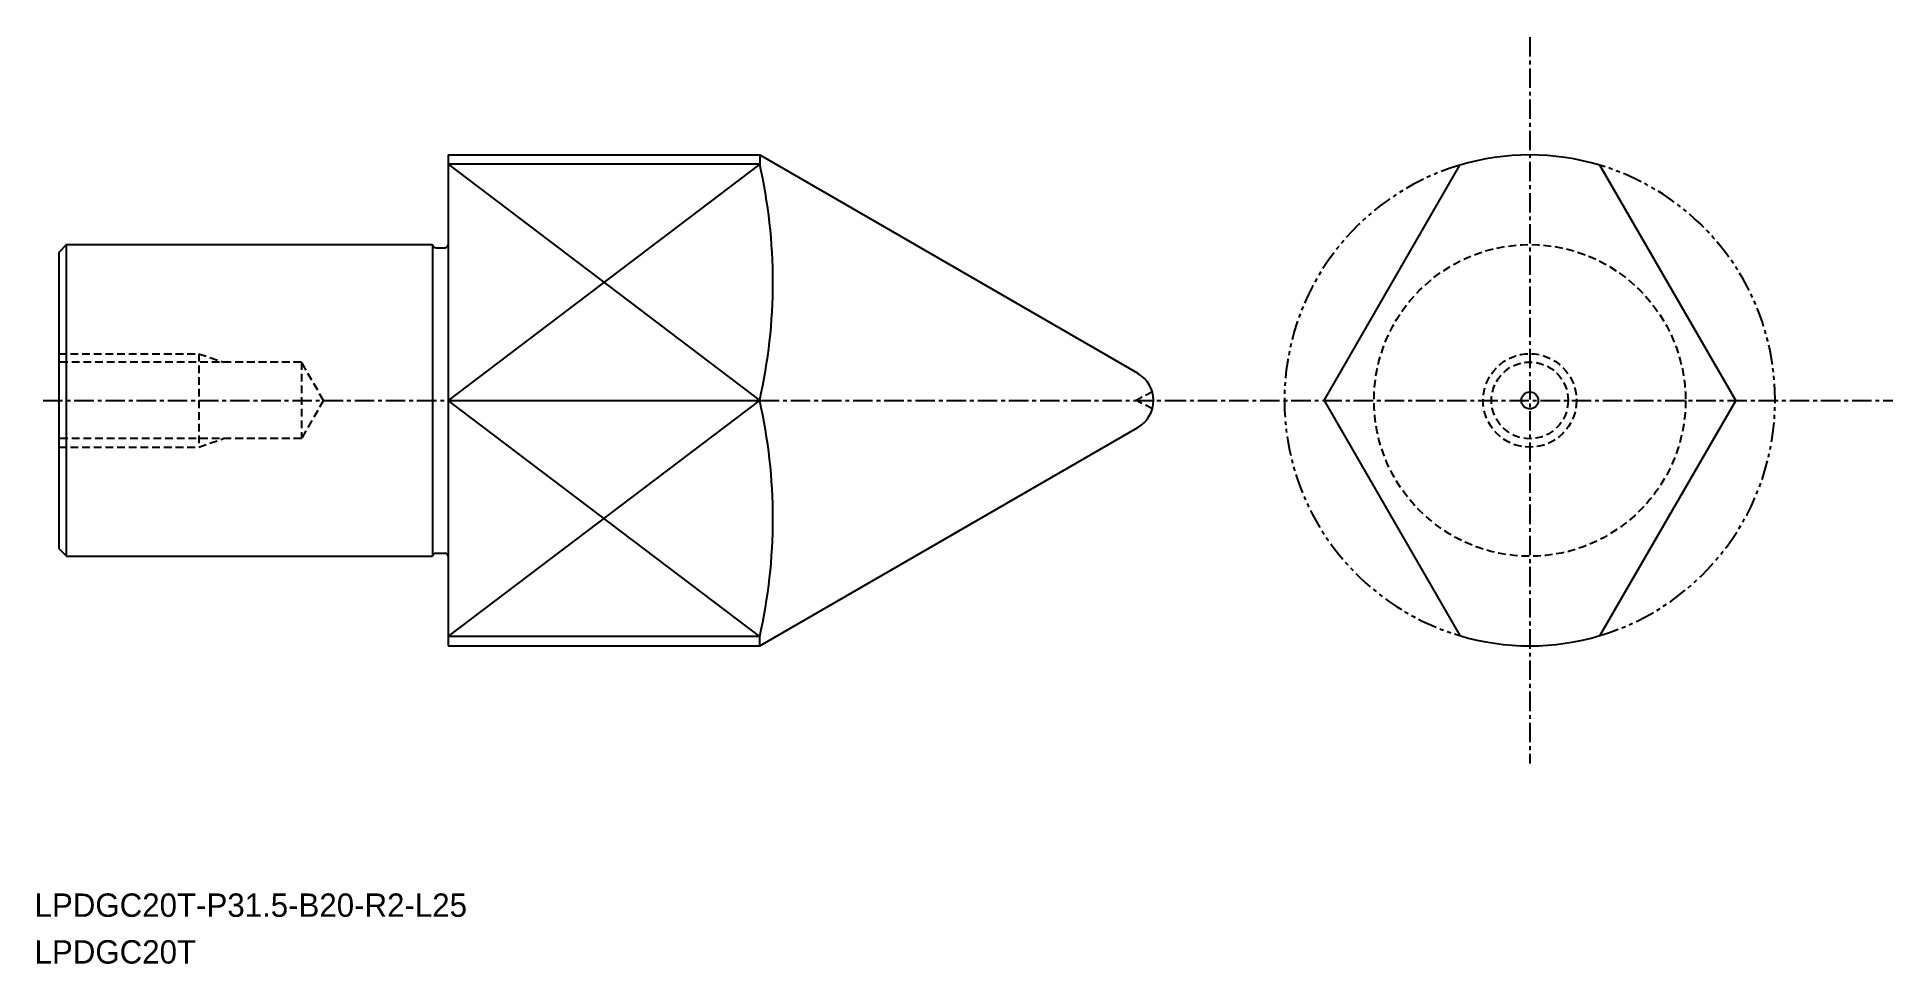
# Model space of a CAD drawing. Extents: x -1309 to -1190, y -701 to -642.
import ezdxf

# ---------------------------------------------------------------- set-up
doc = ezdxf.new("R2010")
doc.units = 0
for name, pattern in [('CENTER', [2, 1.25, -0.25, 0.25, -0.25]), ('DASHED', [0.75, 0.5, -0.25]), ('PHANTOM', [2.5, 1.25, -0.25, 0.25, -0.25, 0.25, -0.25])]:
    doc.linetypes.add(name, pattern=pattern)
doc.layers.get('0').update_dxf_attribs({"linetype": 'CONTINUOUS'})
doc.layers.add('CENTER', color=1, linetype='CENTER')

msp = doc.modelspace()

# ---------------------------------------------------------------- linework, layer by layer
at = {"color": 7, "linetype": 'CONTINUOUS'}
for p, q in [((-1283.02, -649.09), (-1283.02, -680.59)), ((-1283.02, -649.09), (-1263.02, -649.09)), ((-1263.02, -649.09), (-1263.02, -649.67)), ((-1263.02, -649.09), (-1238.74, -663.1)), ((-1263.02, -649.67), (-1283.02, -649.67)), ((-1226.79, -664.84), (-1218.08, -649.74)), ((-1200.36, -664.84), (-1209.08, -649.74)), ((-1307.52, -654.84), (-1308.02, -655.34)), ((-1307.52, -654.84), (-1284.02, -654.84)), ((-1307.52, -674.84), (-1307.52, -654.84)), ((-1284.02, -654.84), (-1284.02, -674.84)), ((-1283.82, -655.04), (-1283.22, -655.04)), ((-1308.02, -655.34), (-1308.02, -674.34)), ((-1283.02, -664.84), (-1263.02, -664.84)), ((-1226.79, -664.84), (-1218.08, -679.93)), ((-1200.36, -664.84), (-1209.08, -679.93)), ((-1263.02, -680.59), (-1238.74, -666.57)), ((-1308.02, -674.34), (-1307.52, -674.84)), ((-1307.52, -674.84), (-1284.02, -674.84)), ((-1283.82, -674.64), (-1283.22, -674.64)), ((-1263.02, -680), (-1283.02, -680)), ((-1263.02, -680.59), (-1263.02, -680)), ((-1283.02, -680.59), (-1263.02, -680.59))]:
    msp.add_line(p, q, dxfattribs=at)
at = {"color": 3, "linetype": 'CONTINUOUS'}
for p, q in [((-1263.02, -649.67), (-1283.02, -664.84)), ((-1283.02, -649.67), (-1263.02, -664.84)), ((-1283.02, -680), (-1263.02, -664.84)), ((-1263.02, -680), (-1283.02, -664.84))]:
    msp.add_line(p, q, dxfattribs=at)
at = {"color": 3, "linetype": 'DASHED'}
for p, q in [((-1308.02, -661.84), (-1299.02, -661.84)), ((-1292.44, -662.38), (-1308.02, -662.38)), ((-1299.02, -661.84), (-1299.02, -667.84)), ((-1299.02, -661.84), (-1297.45, -662.38)), ((-1291.02, -664.84), (-1292.44, -662.38)), ((-1292.44, -662.38), (-1292.44, -667.29)), ((-1237.81, -664.29), (-1238.85, -664.84)), ((-1291.02, -664.84), (-1292.44, -667.29)), ((-1237.81, -665.38), (-1238.85, -664.84)), ((-1292.44, -667.29), (-1308.02, -667.29)), ((-1308.02, -667.84), (-1299.02, -667.84)), ((-1299.02, -667.84), (-1297.45, -667.29))]:
    msp.add_line(p, q, dxfattribs=at)
for radius in [10, 3, 2.46]:
    msp.add_circle((-1213.58, -664.84), radius, dxfattribs=at)
at = {"color": 7, "linetype": 'CONTINUOUS'}
msp.add_circle((-1213.58, -664.84), 0.544, dxfattribs=at)
for centre, radius, start, end in [((-1213.58, -664.84), 15.75, 73.3985, 106.6015), ((-1296.41, -657.25), 34.24, 347.2102, 12.7898), ((-1283.82, -654.84), 0.2, 180, 270), ((-1283.22, -654.84), 0.2, 270, 0), ((-1239.74, -664.84), 2, 300, 60), ((-1296.41, -672.42), 34.24, 347.2102, 12.7898), ((-1283.82, -674.84), 0.2, 90, 180), ((-1283.22, -674.84), 0.2, 0, 90), ((-1213.58, -664.84), 15.75, 253.3985, 286.6015)]:
    msp.add_arc(centre, radius, start, end, dxfattribs=at)
at = {"color": 3, "linetype": 'PHANTOM'}
for start, end in [(106.6015, 253.3985), (286.6015, 73.3985)]:
    msp.add_arc((-1213.58, -664.84), 15.75, start, end, dxfattribs=at)
at = {"layer": 'CENTER', "color": 1, "linetype": 'CENTER'}
for p, q in [((-1213.58, -641.53), (-1213.58, -688.14)), ((-1309.02, -664.84), (-1236.64, -664.84)), ((-1236.89, -664.84), (-1190.27, -664.84))]:
    msp.add_line(p, q, dxfattribs=at)

# ---------------------------------------------------------------- texts
at = {"color": 7, "linetype": 'CONTINUOUS'}
for s, p in [('LPDGC20T-P31.5-B20-R2-L25', (-1309.57, -697.98)), ('LPDGC20T', (-1309.57, -700.98))]:
    msp.add_text(s, height=1.5, dxfattribs=at).set_placement(p)

doc.saveas('drawing.dxf')
